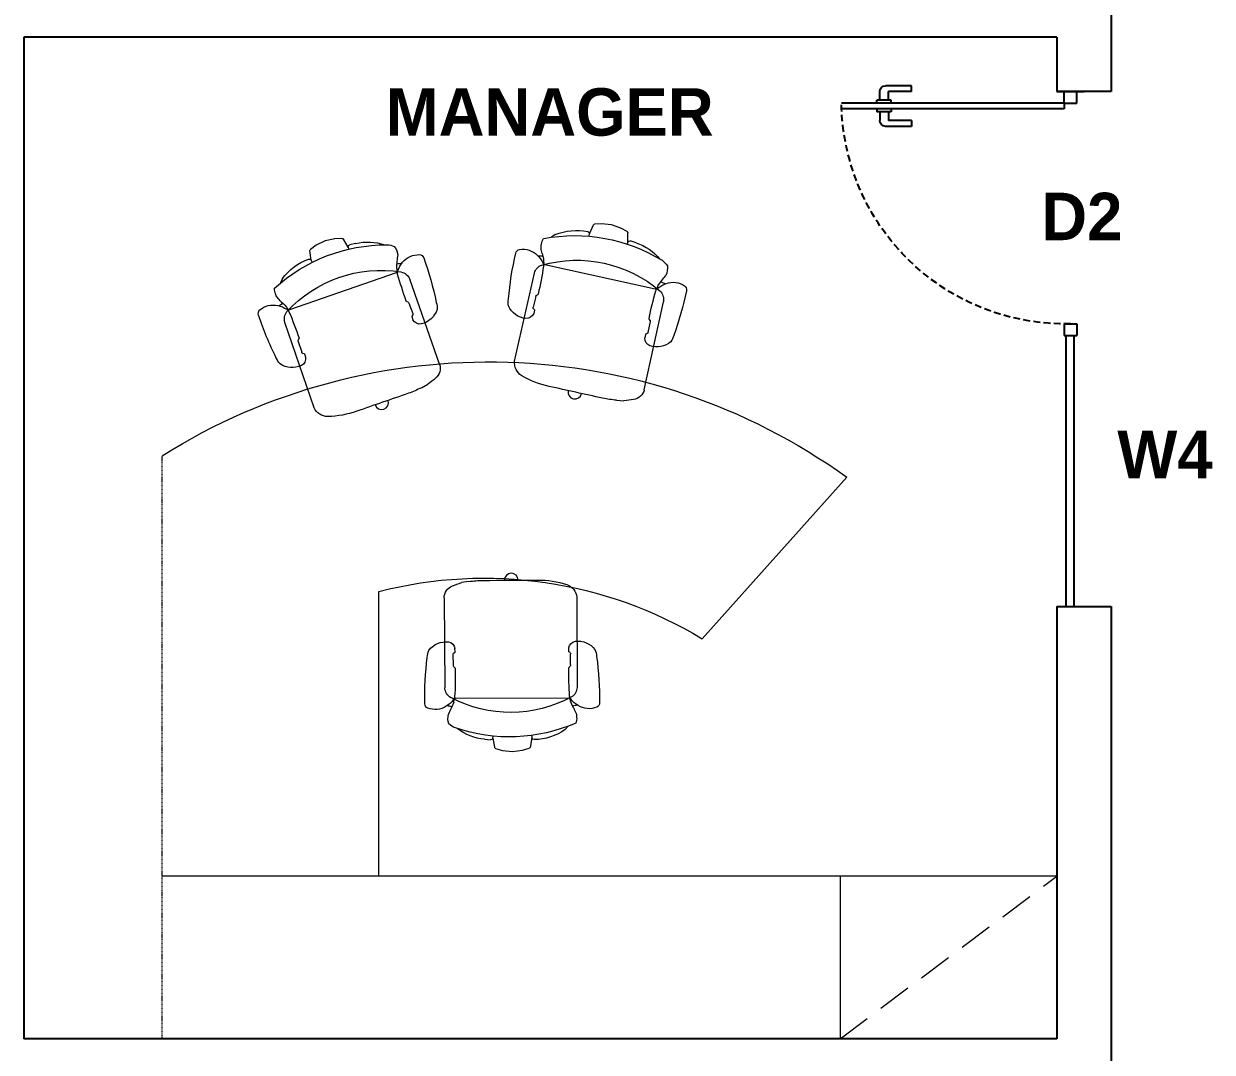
# Model space of a CAD drawing. Header units: inches. Extents: x 478327 to 492265, y -26791 to -22136.
# Drawn here: x 479140.7 to 479337.9, y -24997.4 to -24826.6 of the extents above; entities that cross this region are included whole.
import ezdxf

# ---------------------------------------------------------------- set-up
doc = ezdxf.new("R2010")
doc.units = ezdxf.units.IN
doc.header["$MEASUREMENT"] = 0
doc.linetypes.add('DASHED', pattern=[0.75, 0.5, -0.25])
doc.linetypes.add('HIDDEN2', pattern=[0.1875, 0.125, -0.0625])
doc.layers.add('A-furniture', color=8, linetype='Continuous', lineweight=9)
doc.layers.add('I-ANNO-TEXT', color=7, linetype='Continuous', lineweight=18)
doc.layers.add('GLAZING', color=4, linetype='Continuous')
doc.layers.add('I-WALL-IN', color=3, linetype='Continuous')
doc.styles.add('MICRO', font='')
doc.styles.get('MICRO').set_extended_font_data('MicrogrammaSSi', bold=True)

# ---------------------------------------------------------------- blocks, each defined once
blk = doc.blocks.new('A$C6A0E07C9')
at = {"layer": 'A-furniture'}
for p, q in [((-0.2138, 0.2718), (0.1182, 0.2876)), ((-0.0121, 0.2424), (-0.025, 0.2422)), ((-0.0115, 0.2426), (-0.0121, 0.2424)), ((-0.0112, 0.2428), (-0.0115, 0.2426)), ((-0.0079, 0.2484), (-0.0112, 0.2428)), ((0.0377, 0.2515), (-0.0033, 0.2499)), ((0.0418, 0.2505), (0.045, 0.2473)), ((0.045, 0.2473), (0.0464, 0.2461)), ((0.0464, 0.2461), (0.0478, 0.2453)), ((0.0478, 0.2453), (0.0485, 0.2451)), ((0.1585, 0.2497), (0.1792, -0.1667)), ((-0.2691, 0.1773), (-0.2664, 0.2046)), ((0.3152, 0.1516), (0.3188, 0.1294)), ((0.3146, 0.1213), (0.3056, 0.1197)), ((0.3131, 0.1211), (0.3466, 0.116)), ((0.3514, 0.1128), (0.36, 0.0876)), ((-0.2841, 0.0379), (-0.2762, 0.0438)), ((-0.2762, 0.0438), (-0.2666, 0.0462)), ((0.36, 0.0876), (0.3659, 0.0513)), ((0.3659, 0.0513), (0.3636, 0.0146)), ((-0.2907, 0.0196), (-0.2893, 0.0294)), ((-0.2883, 0.01), (-0.2907, 0.0196)), ((-0.2893, 0.0294), (-0.2841, 0.0379)), ((-0.2824, 0.002), (-0.2883, 0.01)), ((-0.2739, -0.003), (-0.2824, 0.002)), ((0.3636, 0.0146), (0.3576, -0.0113)), ((-0.2641, -0.0045), (-0.2739, -0.003)), ((0.3108, -0.0224), (0.3218, -0.0234)), ((0.3197, -0.023), (0.3546, -0.0146)), ((0.3546, -0.0146), (0.3564, -0.0132)), ((0.3564, -0.0132), (0.3576, -0.0113)), ((0.0631, -0.1788), (0.066, -0.1753)), ((0.066, -0.1753), (0.0673, -0.174)), ((0.0673, -0.174), (0.0686, -0.173)), ((0.0686, -0.173), (0.0692, -0.1728)), ((0.2962, -0.1472), (0.2839, -0.1595)), ((-0.1895, -0.2174), (0.1433, -0.1996)), ((0.0087, -0.176), (-0.0042, -0.1772)), ((0.0094, -0.1763), (0.0087, -0.176)), ((0.0097, -0.1764), (0.0094, -0.1763)), ((0.0135, -0.1816), (0.0097, -0.1764)), ((0.0591, -0.1802), (0.0183, -0.1827))]:
    blk.add_line(p, q, dxfattribs=at)
for centre, radius, start, end in [((0.2241, -0.8917), 1.2574, 92.3594, 100.1757), ((0.1721, 0.3454), 0.0192, 28.1256, 89.2436), ((0.1209, 0.3234), 0.0749, 330.3794, 24.513), ((0.0274, 0.2777), 0.0792, 129.4999, 189.1152), ((0.0065, 0.2825), 0.0635, 94.0792, 117.5938), ((-0.21, 0.2233), 0.0487, 94.526, 161.0109), ((-0.0222, 0.2712), 0.0292, 192.0047, 264.4409), ((0.117, 0.2414), 0.0463, 34.0902, 88.4441), ((-0.2488, 0.0248), 0.4712, 334.5973, 30.9732), ((0.1077, 0.3263), 0.0879, 309.6726, 333.0223), ((-1.1254, 2.7931), 2.8487, 297.1157, 298.0695), ((-0.9196, -0.0126), 1.143, 14.0931, 15.0056), ((0.2336, 0.2226), 0.0597, 72.5282, 107.7011), ((0.1951, 0.2221), 0.0806, 25.5198, 45.5387), ((0.5941, -0.0351), 0.8932, 162.1203, 164.4323), ((-0.0038, 0.2437), 0.00623, 84.8455, 131.3174), ((0.0374, 0.2414), 0.0101, 64.5281, 88.6391), ((0.0007, 1.5534), 1.3091, 272.0899, 276.676), ((0.1493, 0.274), 0.0211, 279.8693, 313.3434), ((0.1704, 0.2449), 0.0129, 130.1366, 158.0173), ((0.1866, 0.1808), 0.0779, 100.0525, 108.2672), ((-0.3014, 0.0263), 0.6141, 339.6108, 22.0467), ((0.1276, 0.1249), 0.1894, 8.0925, 40.8276), ((0.1816, 0.1421), 0.4521, 175.5289, 182.0991), ((72.2191, 3.6268), 72.5738, 182.765274, 182.924882), ((0.31, 0.1288), 0.0088, 301.088, 3.1667), ((0.3467, 0.1108), 0.00513, 22.8184, 91.0076), ((0.1162, -0.0378), 0.2107, 328.6962, 1.8079), ((0.3177, -0.0315), 0.00903, 2.1237, 63.3709), ((0.0809, -0.0616), 0.3414, 182.481, 200.7553), ((0.1515, -1.4793), 1.3091, 89.0174, 93.6036), ((0.1724, -0.1915), 0.0211, 52.3501, 85.8241), ((0.197, -0.1553), 0.0211, 212.6602, 229.0352), ((0.1633, -0.2919), 0.1223, 63.0548, 80.6357), ((0.1362, -0.2476), 0.0879, 32.6712, 56.0209), ((-0.1856, -0.1603), 0.0572, 202.8821, 266.1169), ((0.0516, -0.2073), 0.0792, 176.5782, 236.1936), ((0.0015, -0.2058), 0.0292, 101.2525, 173.6887), ((0.0171, -0.1766), 0.00623, 234.376, 280.848), ((0.0579, -0.1702), 0.0101, 277.0543, 301.1654), ((0.138, -0.155), 0.0449, 276.7939, 330.1521), ((-0.9196, -0.0126), 1.143, 350.6964, 351.6126), ((0.1491, -0.2435), 0.0749, 341.1805, 35.314), ((0.3239, 0.0551), 0.2601, 246.1539, 250.8174), ((0.249, -0.1528), 0.0392, 254.2998, 275.9911), ((0.2537, -0.1401), 0.0518, 269.3553, 293.3788), ((0.0312, -0.2142), 0.0635, 248.0997, 271.6142), ((0.1312, 0.9758), 1.2574, 265.5178, 273.334), ((0.2022, -0.2604), 0.0192, 276.4498, 337.5679)]:
    blk.add_arc(centre, radius, start, end, dxfattribs=at)
blk = doc.blocks.new('*U160')
at = {"layer": 'A-furniture'}
for p, q in [((2.5, -0.6), (2.5, 0)), ((3.3, -0.6), (0, -0.6)), ((0.8, -0.6), (0.8, -1.65)), ((1.9915, -1.4758), (2.5254, -2.0716))]:
    blk.add_line(p, q, dxfattribs=at)
at = {"layer": 'A-furniture', "linetype": 'HIDDEN2'}
blk.add_line((2.5, 0), (3.3, -0.6), dxfattribs=at)
at = {"layer": 'A-furniture'}
for centre, radius, start, end in [((1.1885, -0.1453), 1.5541, 255.5214, 301.111), ((1.2039, -0.2339), 2.2635, 237.868, 305.7215)]:
    blk.add_arc(centre, radius, start, end, dxfattribs=at)
for p, rotation in [((1.3234, -1.428), 86.85652716130764), ((0.6913, -2.5849), 248.0226334994808), ((1.5459, -2.6506), 279.5773348211345)]:
    blk.add_blockref('A$C6A0E07C9', p, dxfattribs=dict(at, rotation=rotation))
blk = doc.blocks.new('glass doors- 900')
for p, q in [((387080.9, -15045.5), (387080.9, -14224.6)), ((387102.3, -15045.5), (387102.3, -14226.3)), ((387070.1, -14365.5), (387038, -14365.5)), ((387080.9, -14354.8), (387070.1, -14354.8)), ((387070.1, -14408.4), (387070.1, -14354.8)), ((387102.3, -14354.8), (387113, -14354.8)), ((387113, -14408.4), (387113, -14354.8)), ((387113, -14365.5), (387145.1, -14365.5)), ((387016.6, -14483.4), (387016.6, -14387)), ((387038, -14483.4), (387038, -14397.7)), ((387070.1, -14397.7), (387038, -14397.7)), ((387080.9, -14408.4), (387070.1, -14408.4)), ((387102.3, -14408.4), (387113, -14408.4)), ((387113, -14397.7), (387145.1, -14397.7)), ((387145.1, -14483.4), (387145.1, -14397.7)), ((387166.6, -14483.4), (387166.6, -14387)), ((387038, -14483.4), (387016.6, -14483.4)), ((387145.1, -14483.4), (387166.6, -14483.4)), ((387038, -15045.5), (387038, -15092.6)), ((387080.9, -15045.5), (387038, -15045.5)), ((387080.9, -15045.5), (387080.9, -15092.6)), ((387080.9, -15045.5), (387080.9, -15092.6)), ((387080.9, -15045.5), (387102.3, -15045.5)), ((387895.1, -15045.5), (387895.1, -15092.6)), ((387895.1, -15045.5), (387895.1, -15092.6)), ((387895.1, -15045.5), (387895.1, -15045.5)), ((387895.1, -15045.5), (387938, -15045.5)), ((387938, -15045.5), (387938, -15092.6)), ((387080.9, -15092.6), (387038, -15092.6)), ((387895.1, -15092.6), (387938, -15092.6))]:
    blk.add_line(p, q)
at = {"linetype": 'DASHED', "ltscale": 50}
blk.add_arc((387070.1, -15049.8), 825.3, 358.6028, 89.255, dxfattribs=at)
for centre, start, end in [((387038, -14387), 90, 180), ((387145.1, -14387), 0, 90)]:
    blk.add_arc(centre, 21.4, start, end)

msp = doc.modelspace()

# ---------------------------------------------------------------- linework, layer by layer
at = {"layer": 'A-furniture', "linetype": 'HIDDEN2', "elevation": 6.93}
msp.add_lwpolyline([(479163.611, -24995.139), (479163.611, -24898.356)], dxfattribs=at)
at = {"layer": 'GLAZING', "elevation": 6.93}
for points in [[(479313.632, -24923.372), (479313.632, -24878.372)], [(479313.632, -24878.372), (479314.982, -24878.372)], [(479314.982, -24923.372), (479314.982, -24878.372)]]:
    msp.add_lwpolyline(points, dxfattribs=at)
at = {"layer": 'I-WALL-IN'}
for p, q in [((479321.111, -24815.372, 6.93), (479321.111, -24837.872, 6.93)), ((479140.672, -24828.872, 6.93), (479140.672, -24995.139, 6.93)), ((479145.172, -24828.872, 6.93), (479140.672, -24828.872, 6.93)), ((479321.111, -24837.872, 6.93), (479312.111, -24837.872, 6.93)), ((479316.611, -24923.372, 6.93), (479321.111, -24923.372, 6.93)), ((479145.172, -24995.139, 6.93), (479140.672, -24995.139, 6.93))]:
    msp.add_line(p, q, dxfattribs=at)
at = {"layer": 'I-WALL-IN', "elevation": 6.93}
for points in [[(479312.111, -24828.872), (479145.172, -24828.872)], [(479312.111, -24828.872), (479312.111, -24837.872)], [(479321.111, -24828.872), (479321.111, -24837.872)], [(479312.111, -24837.872), (479316.611, -24837.872)], [(479312.111, -24923.372), (479312.111, -24995.139)], [(479312.111, -24923.372), (479316.611, -24923.372)], [(479321.111, -24923.372), (479321.111, -24999.639)], [(479312.111, -24995.139), (479145.172, -24995.139)]]:
    msp.add_lwpolyline(points, dxfattribs=at)

# ---------------------------------------------------------------- block references
at = {"xscale": -44.99999999999999, "yscale": 44.99999999999999, "zscale": 44.99999999999999, "rotation": 180}
msp.add_blockref('*U160', (479163.611, -24995.139, 6.93), dxfattribs=at)
at = {"layer": 'GLAZING', "xscale": -0.04499999998952262, "yscale": 0.04499999998952262, "zscale": 0.04499999999999744, "rotation": 90}
msp.add_blockref('glass doors- 900', (478636.247, -7421.162, 6.93), dxfattribs=at)

# ---------------------------------------------------------------- texts
at = {"layer": 'I-ANNO-TEXT', "char_height": 7.875, "attachment_point": 1, "style": 'MICRO'}
for s, insert in [('{\\fBahnschrift Light|b1|i0|c0|p34;MANAGER }', (479200.743, -24837.333, 6.93)), ('{\\fBahnschrift Light|b1|i0|c0|p34;D2}', (479309.505, -24854.681, 6.93)), ('{\\fBahnschrift Light|b1|i0|c0|p34;W4}', (479322.134, -24894.202, 6.93))]:
    msp.add_mtext_dynamic_manual_height_columns(s, width=7.40993, gutter_width=1.5, heights=[0], dxfattribs=dict(at, insert=insert))

doc.saveas('drawing.dxf')
